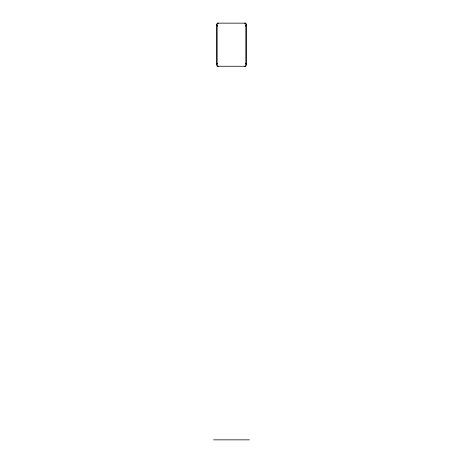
<?xml version="1.0" encoding="UTF-8"?>
<svg xmlns="http://www.w3.org/2000/svg" width="463" height="463" viewBox="0 0 463 463"><rect width="100%" height="100%" fill="white"/><g stroke="black" fill="none" stroke-linecap="round" stroke-linejoin="round"><path stroke-width="0.69" d="M216.921 65.358A1.794 1.794 0 0 1 216.684 64.461L217.483 63.321M245.517 26.084L246.316 24.944A1.794 1.794 0 0 0 246.079 24.047M213.541 439.85L249.459 439.85M245.517 63.321L246.316 64.461A1.794 1.794 0 0 1 246.079 65.358M216.921 24.047A1.794 1.794 0 0 0 216.684 24.944L217.483 26.084M246.316 24.944L246.316 64.461M216.684 24.944L216.684 64.461M218.478 66.255A1.794 1.794 0 0 1 217.581 66.018M245.419 66.018A1.794 1.794 0 0 1 244.522 66.255M217.581 23.393A1.794 1.794 0 0 1 218.478 23.15M244.522 23.15A1.794 1.794 0 0 1 245.419 23.393M245.87 23.15L217.13 23.15L217.13 66.255L245.87 66.255L245.87 23.15"/></g></svg>
